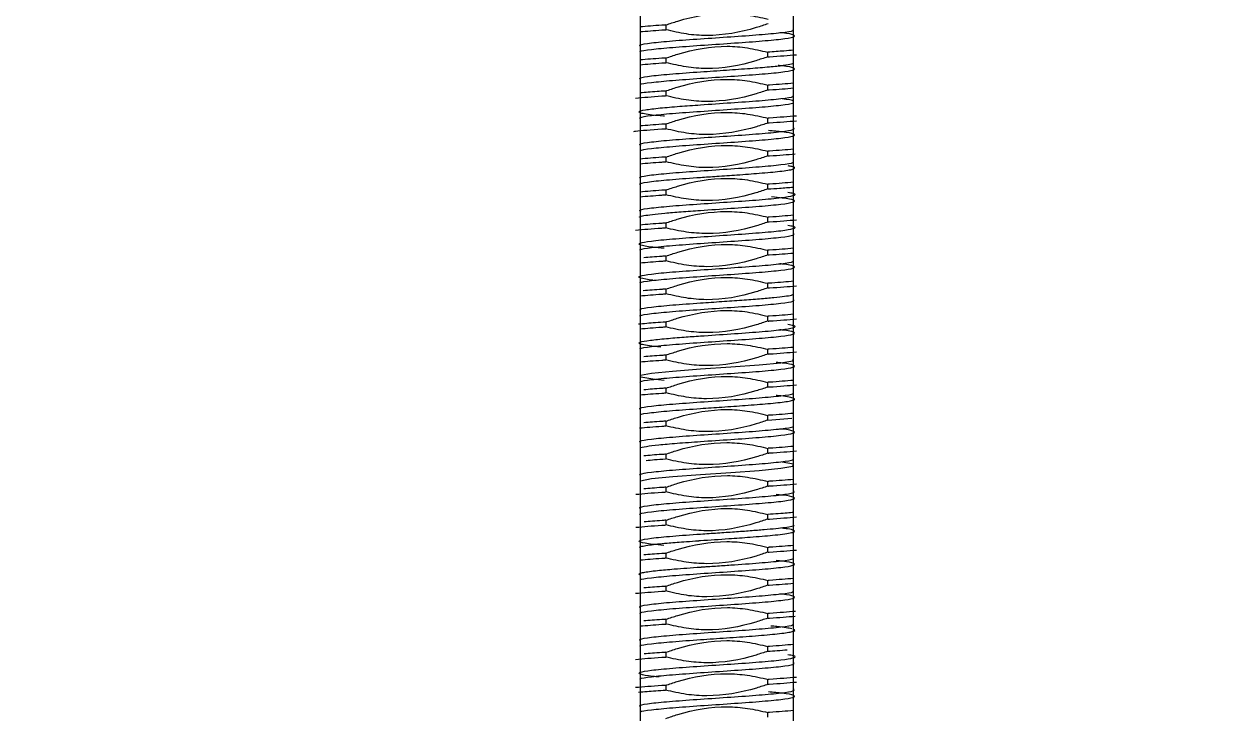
# Model space of a CAD drawing. Header units: millimetres. Extents: x 2 to 1187, y 2 to 839.
# Drawn here: x 165.975 to 170.488, y 440.783 to 443.393 of the extents above; entities that cross this region are included whole.
import ezdxf

# ---------------------------------------------------------------- set-up
doc = ezdxf.new("R2010")
doc.units = ezdxf.units.MM

msp = doc.modelspace()

# ---------------------------------------------------------------- hatches: boundary and pattern name
h = msp.add_hatch()
h.set_pattern_fill('ANSI31', color=256, scale=0.3)
h.paths.add_polyline_path([(600.3858, 723.2245), (600.3858, 724.6149), (599.1608, 724.6149, 0.414214), (598.8858, 724.3399), (598.8858, 719.8899, 0.414214), (599.1608, 719.6149), (600.3858, 719.6149), (600.3858, 721.0053, -0.444966)])
h.paths.add_polyline_path([(648.8858, 724.3399, 0.414214), (648.6108, 724.6149), (647.8858, 724.6149), (647.3858, 724.6149), (647.3858, 723.2245, -0.444966), (647.3858, 721.0053), (647.3858, 719.6149), (648.6108, 719.6149, 0.414214), (648.8858, 719.8899)])
h.paths.add_polyline_path([(648.8858, 681.5899, 0.414214), (648.6108, 681.8649), (647.3858, 681.8649), (647.3858, 680.4745, -0.444966), (647.3858, 678.2553), (647.3858, 676.8649), (648.6108, 676.8649, 0.414214), (648.8858, 677.1399)])
h.paths.add_polyline_path([(600.3858, 678.2553, -0.444966), (600.3858, 680.4745), (600.3858, 681.8649), (599.1608, 681.8649, 0.414214), (598.8858, 681.5899), (598.8858, 677.1399, 0.414214), (599.1608, 676.8649), (600.1358, 676.8649), (600.3858, 676.8649)])
h.paths.add_polyline_path([(204.0979, 197.9237, 0.414214), (203.8229, 198.1987), (203.0979, 198.1987), (202.5979, 198.1987), (202.5979, 196.8084, -0.212442), (203.0916, 195.6987, -0.212442), (202.5979, 194.5891), (202.5979, 193.1987), (203.8229, 193.1987, 0.414214), (204.0979, 193.4737)])
h.paths.add_polyline_path([(155.5979, 198.1987), (154.3729, 198.1987, 0.414214), (154.0979, 197.9237), (154.0979, 193.4737, 0.414214), (154.3729, 193.1987), (155.5979, 193.1987), (155.5979, 194.5891, -0.212442), (155.1041, 195.6987, -0.212442), (155.5979, 196.8084)])
h.paths.add_polyline_path([(155.5979, 154.0584), (155.5979, 155.4487), (154.3729, 155.4487, 0.414214), (154.0979, 155.1737), (154.0979, 150.7237, 0.414214), (154.3729, 150.4487), (155.3479, 150.4487), (155.5979, 150.4487), (155.5979, 151.8391, -0.444966)])
h.paths.add_polyline_path([(204.0979, 155.1737, 0.414214), (203.8229, 155.4487), (202.5979, 155.4487), (202.5979, 154.0584, -0.212442), (203.0916, 152.9487, -0.212442), (202.5979, 151.8391), (202.5979, 150.4487), (203.8229, 150.4487, 0.414214), (204.0979, 150.7237)])
h = msp.add_hatch()
h.set_pattern_fill('ANSI31', color=256, scale=0.3, angle=90)
h.paths.add_polyline_path([(159.0979, 197.9237, 0.414214), (158.8229, 198.1987), (157.5979, 198.1987), (157.5979, 196.8084, -0.212442), (158.0916, 195.6987, -0.212442), (157.5979, 194.5891), (157.5979, 193.1987), (158.8229, 193.1987, 0.414214), (159.0979, 193.4737)])
h.paths.add_polyline_path([(200.5979, 196.8084), (200.5979, 198.1987), (199.3729, 198.1987, 0.414214), (199.0979, 197.9237), (199.0979, 193.4737, 0.414214), (199.3729, 193.1987), (200.3479, 193.1987), (200.5979, 193.1987), (200.5979, 194.5891, -0.444966)])
h.paths.add_polyline_path([(157.5979, 154.0584), (157.5979, 155.4487), (158.8229, 155.4487), (159.0979, 155.4487), (159.0979, 150.4487), (158.8229, 150.4487), (157.5979, 150.4487), (157.5979, 151.8391, 0.444966)])
h.paths.add_polyline_path([(200.5979, 154.0584), (200.5979, 155.4487), (199.3729, 155.4487, 0.414214), (199.0979, 155.1737), (199.0979, 150.7237, 0.414214), (199.3729, 150.4487), (200.5979, 150.4487), (200.5979, 151.8391, -0.444966)])
h.paths.add_polyline_path([(603.8858, 724.3399, 0.414214), (603.6108, 724.6149), (602.3858, 724.6149), (602.3858, 723.2245, -0.444966), (602.3858, 721.0053), (602.3858, 719.6149), (603.6108, 719.6149, 0.414214), (603.8858, 719.8899)])
h.paths.add_polyline_path([(645.3858, 724.6149), (644.1608, 724.6149, 0.414214), (643.8858, 724.3399), (643.8858, 719.8899, 0.414214), (644.1608, 719.6149), (645.1358, 719.6149), (645.3858, 719.6149), (645.3858, 721.0053, -0.444966), (645.3858, 723.2245)])
h.paths.add_polyline_path([(645.3858, 680.4745), (645.3858, 681.8649), (644.1608, 681.8649, 0.414214), (643.8858, 681.5899), (643.8858, 677.1399, 0.414214), (644.1608, 676.8649), (645.3858, 676.8649), (645.3858, 678.2553, -0.444966)])
h.paths.add_polyline_path([(603.8858, 681.5899, 0.414214), (603.6108, 681.8649), (602.6358, 681.8649), (602.3858, 681.8649), (602.3858, 680.4745, -0.444966), (602.3858, 678.2553), (602.3858, 676.8649), (603.6108, 676.8649, 0.414214), (603.8858, 677.1399)])

# ---------------------------------------------------------------- linework, layer by layer
at = {"color": 7, "linetype": 'Continuous', "lineweight": 25}
for p, q in [((168.3077, 445.1266), (168.3077, 440.6266)), ((168.8881, 440.6266), (168.8881, 445.1266)), ((168.4044, 443.3882), (168.4044, 443.3704)), ((168.7914, 443.2676), (168.7914, 443.2854)), ((168.4044, 443.2632), (168.4044, 443.2453)), ((168.7914, 443.1424), (168.7914, 443.1604)), ((168.4044, 443.1382), (168.4044, 443.1204)), ((168.4044, 443.0132), (168.4044, 442.9954)), ((168.7914, 443.0176), (168.7914, 443.0354)), ((168.4044, 442.8882), (168.4044, 442.8704)), ((168.7914, 442.8926), (168.7914, 442.9104)), ((168.7914, 442.7676), (168.7914, 442.7854)), ((168.4044, 442.7633), (168.4044, 442.7454)), ((168.7914, 442.6426), (168.7914, 442.6604)), ((168.4044, 442.6382), (168.4044, 442.6204)), ((168.4044, 442.5132), (168.4044, 442.4954)), ((168.7914, 442.5176), (168.7914, 442.5354)), ((168.4044, 442.3882), (168.4044, 442.3703)), ((168.7914, 442.3926), (168.7914, 442.4103)), ((168.7914, 442.2674), (168.7914, 442.2854)), ((168.4044, 442.2632), (168.4044, 442.2454)), ((168.7914, 442.1426), (168.7914, 442.1604)), ((168.4044, 442.1382), (168.4044, 442.1204)), ((168.4044, 442.0132), (168.4044, 441.9954)), ((168.7914, 442.0176), (168.7914, 442.0354)), ((168.4044, 441.8883), (168.4044, 441.8704)), ((168.7912, 441.8926), (168.882, 441.8992)), ((168.7914, 441.8926), (168.7914, 441.9104)), ((168.4044, 441.7632), (168.4044, 441.7454)), ((168.7914, 441.7676), (168.7914, 441.7854)), ((168.7914, 441.6426), (168.7914, 441.6604)), ((168.4044, 441.6382), (168.4044, 441.6204)), ((168.7914, 441.5176), (168.7914, 441.5353)), ((168.4044, 441.5132), (168.4044, 441.4953)), ((168.4044, 441.3882), (168.4044, 441.3704)), ((168.7914, 441.3925), (168.7914, 441.4104)), ((168.4044, 441.2632), (168.4044, 441.2454)), ((168.7914, 441.2676), (168.7914, 441.2854)), ((168.7914, 441.1426), (168.7914, 441.1604)), ((168.4044, 441.1382), (168.4044, 441.1204)), ((168.7914, 441.0176), (168.7914, 441.0354)), ((168.4044, 441.0133), (168.4044, 440.9954)), ((168.4044, 440.8882), (168.4044, 440.8704)), ((168.7914, 440.8926), (168.7914, 440.9104)), ((168.7914, 440.7676), (168.7914, 440.7854))]:
    msp.add_line(p, q, dxfattribs=at)
at = {"color": 7, "linetype": 'Continuous', "lineweight": 25, "flags": 128}
for points in [[(168.3982, 442.0429), (168.3556, 442.047), (168.31, 442.0548), (168.3083, 442.0626), (168.3506, 442.0704), (168.4305, 442.0782), (168.536, 442.086), (168.6508, 442.0938), (168.7576, 442.1016), (168.8401, 442.1095), (168.8857, 442.1173), (168.8875, 442.1251), (168.8875, 442.1251)], [(168.3086, 441.6616), (168.3083, 441.6629), (168.3507, 441.6707), (168.4307, 441.6785), (168.5361, 441.6863), (168.651, 441.6942), (168.7577, 441.702), (168.8402, 441.7098), (168.8858, 441.7176), (168.8875, 441.7254), (168.8452, 441.7332), (168.8452, 441.7332)]]:
    msp.add_lwpolyline(points, dxfattribs=at)
at = {"color": 7, "linetype": 'Continuous', "lineweight": 18}
msp.add_circle((179.0979, 455.6266), 42.7508, dxfattribs=at)
at = {"color": 7, "linetype": 'Continuous', "lineweight": 25}
for radius, start, end in [(56.25, 154.83497, 352.33774), (20.275, 209.79626, 236.2982), (23.5, 215.54111, 239.83967)]:
    msp.add_arc((179.0979, 455.6266), radius, start, end, dxfattribs=at)
for points, knots in [([(168.405, 443.3882), (168.4198, 443.3933), (168.4946, 443.419), (168.5998, 443.4372), (168.7151, 443.4276), (168.7658, 443.4162), (168.7915, 443.4104)], [0, 0, 0, 0, 0.119722, 0.603461, 0.799096, 1, 1, 1, 1]), ([(168.3095, 443.307), (168.3072, 443.3089), (168.3016, 443.3133), (168.3452, 443.3204), (168.426, 443.3282), (168.5346, 443.336), (168.6521, 443.3438), (168.7624, 443.3516), (168.8443, 443.3595), (168.8876, 443.3654), (168.8865, 443.3688), (168.8863, 443.3695)], [0, 0, 0, 0, 0.089243, 0.214222, 0.339202, 0.464181, 0.58916, 0.714139, 0.839118, 0.964097, 1, 1, 1, 1]), ([(168.4046, 443.3882), (168.3997, 443.3879), (168.3615, 443.3855), (168.3327, 443.383), (168.3077, 443.3808)], [0, 0, 0, 0, 0.128103, 1, 1, 1, 1]), ([(168.3077, 443.363), (168.3327, 443.3651), (168.3615, 443.3676), (168.3997, 443.3701), (168.4045, 443.3704)], [0, 0, 0, 0, 0.872077, 1, 1, 1, 1]), ([(168.7917, 443.3926), (168.7768, 443.3876), (168.702, 443.3627), (168.5971, 443.3435), (168.4815, 443.3522), (168.4307, 443.3643), (168.4049, 443.3704)], [0, 0, 0, 0, 0.119583, 0.601933, 0.798166, 1, 1, 1, 1]), ([(168.3086, 443.2864), (168.3083, 443.2869), (168.3064, 443.29), (168.3468, 443.2957), (168.4258, 443.3035), (168.5349, 443.3113), (168.6525, 443.3192), (168.7622, 443.327), (168.8465, 443.3348), (168.8939, 443.3426), (168.8928, 443.3504), (168.8695, 443.3559), (168.8393, 443.3588), (168.8363, 443.3591)], [0, 0, 0, 0, 0.019887, 0.127496, 0.235106, 0.342716, 0.450312, 0.557908, 0.665503, 0.773099, 0.880693, 0.988288, 1, 1, 1, 1]), ([(168.4052, 443.2633), (168.4201, 443.2682), (168.4949, 443.2933), (168.5997, 443.3129), (168.7146, 443.3029), (168.7649, 443.2912), (168.7903, 443.2853)], [0, 0, 0, 0, 0.12012, 0.604839, 0.800428, 1, 1, 1, 1]), ([(168.8881, 443.2926), (168.8766, 443.2916), (168.8496, 443.2892), (168.8124, 443.2867), (168.791, 443.2853)], [0, 0, 0, 0, 0.4236, 1, 1, 1, 1]), ([(168.791, 443.2676), (168.7929, 443.2677), (168.8352, 443.2704), (168.8679, 443.2731), (168.8991, 443.2757)], [0, 0, 0, 0, 0.045493, 1, 1, 1, 1]), ([(168.3096, 443.1813), (168.3069, 443.1834), (168.3008, 443.1881), (168.3452, 443.1954), (168.4263, 443.2032), (168.5297, 443.2107), (168.6335, 443.2176), (168.7243, 443.2239), (168.7982, 443.2298), (168.8506, 443.2354), (168.8812, 443.2401), (168.8864, 443.243), (168.8885, 443.2441)], [0, 0, 0, 0, 0.0998, 0.22398, 0.348159, 0.472326, 0.578675, 0.679186, 0.773849, 0.862658, 0.945605, 1, 1, 1, 1]), ([(168.4047, 443.2632), (168.3998, 443.2629), (168.3616, 443.2605), (168.3328, 443.258), (168.3077, 443.2558)], [0, 0, 0, 0, 0.126467, 1, 1, 1, 1]), ([(168.3077, 443.2379), (168.3328, 443.2401), (168.3616, 443.2426), (168.3998, 443.2451), (168.4047, 443.2454)], [0, 0, 0, 0, 0.872823, 1, 1, 1, 1]), ([(168.3085, 443.1618), (168.3083, 443.1621), (168.3066, 443.1651), (168.3468, 443.1707), (168.4254, 443.1785), (168.5346, 443.1864), (168.6522, 443.1941), (168.7619, 443.2018), (168.8464, 443.2096), (168.8938, 443.2174), (168.8932, 443.2252), (168.868, 443.231), (168.8353, 443.2341), (168.8301, 443.2346)], [0, 0, 0, 0, 0.01538, 0.122542, 0.229704, 0.336866, 0.444028, 0.551196, 0.658365, 0.765535, 0.872706, 0.979879, 1, 1, 1, 1]), ([(168.7903, 443.2675), (168.7754, 443.2625), (168.7007, 443.2372), (168.5957, 443.218), (168.4809, 443.2281), (168.4307, 443.2396), (168.4053, 443.2454)], [0, 0, 0, 0, 0.120165, 0.605327, 0.800881, 1, 1, 1, 1]), ([(168.4034, 443.1382), (168.4183, 443.1432), (168.4931, 443.1682), (168.5981, 443.1868), (168.7142, 443.1787), (168.7655, 443.1666), (168.7916, 443.1604)], [0, 0, 0, 0, 0.119182, 0.599986, 0.796312, 1, 1, 1, 1]), ([(168.7914, 443.1426), (168.7766, 443.1375), (168.7019, 443.1117), (168.5966, 443.094), (168.4808, 443.1029), (168.4296, 443.1145), (168.4036, 443.1204)], [0, 0, 0, 0, 0.119305, 0.601376, 0.796933, 1, 1, 1, 1]), ([(168.7914, 443.1424), (168.7931, 443.1425), (168.8309, 443.1449), (168.8601, 443.1474), (168.8881, 443.1497)], [0, 0, 0, 0, 0.044795, 1, 1, 1, 1]), ([(168.8881, 443.1677), (168.8601, 443.1654), (168.8309, 443.163), (168.7932, 443.1605), (168.7915, 443.1604)], [0, 0, 0, 0, 0.955458, 1, 1, 1, 1]), ([(168.2906, 443.1116), (168.3207, 443.1142), (168.3545, 443.1172), (168.3993, 443.1201), (168.4041, 443.1204)], [0, 0, 0, 0, 0.894212, 1, 1, 1, 1]), ([(168.4003, 443.0424), (168.3988, 443.0425), (168.3797, 443.0441), (168.3525, 443.0471), (168.3221, 443.0514), (168.3058, 443.0556), (168.3004, 443.0608), (168.3207, 443.0669), (168.3778, 443.0738), (168.4526, 443.0801), (168.545, 443.0867), (168.6522, 443.0939), (168.7625, 443.1017), (168.8444, 443.1095), (168.8877, 443.1155), (168.8866, 443.1188), (168.8863, 443.1196)], [0, 0, 0, 0, 0.004841, 0.062519, 0.118233, 0.171983, 0.223767, 0.321004, 0.410468, 0.492138, 0.565995, 0.667097, 0.768215, 0.869332, 0.970448, 1, 1, 1, 1]), ([(168.3094, 443.0328), (168.3074, 443.0345), (168.3021, 443.0388), (168.3453, 443.0457), (168.4259, 443.0535), (168.5345, 443.0613), (168.6521, 443.0692), (168.7621, 443.077), (168.845, 443.0848), (168.8902, 443.0914), (168.8876, 443.0954), (168.8867, 443.0968)], [0, 0, 0, 0, 0.080016, 0.202021, 0.324026, 0.446031, 0.568036, 0.690041, 0.812046, 0.934052, 1, 1, 1, 1]), ([(168.404, 443.1382), (168.3929, 443.1375), (168.3556, 443.135), (168.3275, 443.1326), (168.3077, 443.1309)], [0, 0, 0, 0, 0.29692, 1, 1, 1, 1]), ([(168.8874, 443.0998), (168.8875, 443.1), (168.8887, 443.1028), (168.8662, 443.1056), (168.8453, 443.1082)], [0, 0, 0, 0, 0.069803, 1, 1, 1, 1]), ([(168.4042, 443.0132), (168.419, 443.0183), (168.4937, 443.044), (168.599, 443.0617), (168.715, 443.053), (168.7662, 443.0413), (168.7924, 443.0354)], [0, 0, 0, 0, 0.119211, 0.600871, 0.79644, 1, 1, 1, 1]), ([(168.4043, 443.0132), (168.3995, 443.0129), (168.3613, 443.0105), (168.3327, 443.008), (168.3077, 443.0058)], [0, 0, 0, 0, 0.126919, 1, 1, 1, 1]), ([(168.7925, 443.0176), (168.7776, 443.0126), (168.7028, 442.9875), (168.5977, 442.9691), (168.4815, 442.9771), (168.4302, 442.9892), (168.404, 442.9954)], [0, 0, 0, 0, 0.119102, 0.59962, 0.795931, 1, 1, 1, 1]), ([(168.8989, 443.0435), (168.8676, 443.0409), (168.8351, 443.0382), (168.7933, 443.0355), (168.7918, 443.0354)], [0, 0, 0, 0, 0.963163, 1, 1, 1, 1]), ([(168.7918, 443.0176), (168.7933, 443.0177), (168.8351, 443.0204), (168.8676, 443.0231), (168.8989, 443.0257)], [0, 0, 0, 0, 0.036455, 1, 1, 1, 1]), ([(168.2838, 442.9856), (168.2859, 442.986), (168.3047, 442.9889), (168.3549, 442.9922), (168.3995, 442.9951), (168.4042, 442.9954)], [0, 0, 0, 0, 0.103123, 0.903951, 1, 1, 1, 1]), ([(168.3097, 442.9313), (168.3069, 442.9334), (168.3007, 442.9381), (168.345, 442.9454), (168.4259, 442.9532), (168.5344, 442.961), (168.6521, 442.9688), (168.7619, 442.9766), (168.8459, 442.9845), (168.8952, 442.9923), (168.8901, 442.9975), (168.8875, 443.0001)], [0, 0, 0, 0, 0.091606, 0.205155, 0.318705, 0.432254, 0.545803, 0.659352, 0.772902, 0.886451, 1, 1, 1, 1]), ([(168.3086, 442.9113), (168.3083, 442.9119), (168.3063, 442.915), (168.3467, 442.9207), (168.4257, 442.9285), (168.5348, 442.9363), (168.6524, 442.9442), (168.762, 442.952), (168.8465, 442.9598), (168.8935, 442.9676), (168.8943, 442.9754), (168.8592, 442.9823), (168.8119, 442.9866), (168.7933, 442.9883)], [0, 0, 0, 0, 0.020377, 0.121911, 0.223445, 0.324979, 0.426514, 0.528048, 0.629582, 0.731116, 0.832651, 0.934185, 1, 1, 1, 1]), ([(168.4055, 442.8883), (168.4203, 442.8933), (168.4951, 442.9186), (168.6001, 442.9377), (168.7149, 442.9276), (168.7652, 442.9161), (168.7906, 442.9103)], [0, 0, 0, 0, 0.120139, 0.605258, 0.800846, 1, 1, 1, 1]), ([(168.8881, 442.9177), (168.8602, 442.9154), (168.8308, 442.9129), (168.793, 442.9105), (168.7911, 442.9104)], [0, 0, 0, 0, 0.951137, 1, 1, 1, 1]), ([(168.3095, 442.807), (168.3072, 442.8089), (168.3016, 442.8133), (168.3453, 442.8204), (168.4261, 442.8282), (168.5347, 442.836), (168.6523, 442.8438), (168.7626, 442.8516), (168.8442, 442.8595), (168.8872, 442.8653), (168.8863, 442.8685), (168.8862, 442.8691)], [0, 0, 0, 0, 0.0897812, 0.215588, 0.3413947, 0.4672015, 0.5930082, 0.718815, 0.8446217, 0.9704285, 1, 1, 1, 1]), ([(168.4048, 442.8882), (168.3999, 442.8879), (168.3616, 442.8855), (168.3328, 442.883), (168.3077, 442.8808)], [0, 0, 0, 0, 0.128258, 1, 1, 1, 1]), ([(168.3077, 442.863), (168.3328, 442.8651), (168.3616, 442.8676), (168.3999, 442.8701), (168.4048, 442.8704)], [0, 0, 0, 0, 0.8716633, 1, 1, 1, 1]), ([(168.7907, 442.8925), (168.7758, 442.8875), (168.701, 442.8625), (168.5962, 442.8429), (168.4812, 442.8528), (168.4309, 442.8645), (168.4055, 442.8704)], [0, 0, 0, 0, 0.120073, 0.60455, 0.800217, 1, 1, 1, 1]), ([(168.7912, 442.8925), (168.793, 442.8927), (168.8332, 442.8952), (168.8645, 442.8978), (168.8943, 442.9003)], [0, 0, 0, 0, 0.0453, 1, 1, 1, 1]), ([(168.3094, 442.7827), (168.3073, 442.7844), (168.3021, 442.7887), (168.3453, 442.7957), (168.4259, 442.8035), (168.518, 442.8101), (168.6025, 442.8159), (168.6797, 442.8211), (168.7654, 442.8273), (168.8296, 442.8332), (168.8685, 442.8384), (168.8886, 442.8427), (168.8945, 442.8473), (168.8883, 442.8512), (168.8733, 442.8537), (168.8682, 442.8545)], [0, 0, 0, 0, 0.071869, 0.180484, 0.2891, 0.397688, 0.455998, 0.528751, 0.615896, 0.717376, 0.773757, 0.833754, 0.897364, 0.964585, 1, 1, 1, 1]), ([(168.4043, 442.7632), (168.4191, 442.7682), (168.494, 442.7931), (168.5988, 442.8124), (168.7143, 442.8034), (168.7651, 442.7915), (168.7908, 442.7854)], [0, 0, 0, 0, 0.119682, 0.602436, 0.79861, 1, 1, 1, 1]), ([(168.8881, 442.7927), (168.8602, 442.7904), (168.8309, 442.7879), (168.793, 442.7855), (168.7912, 442.7854)], [0, 0, 0, 0, 0.951415, 1, 1, 1, 1]), ([(168.3097, 442.6812), (168.3068, 442.6834), (168.3004, 442.6882), (168.345, 442.6955), (168.4262, 442.7033), (168.5347, 442.711), (168.6525, 442.7188), (168.762, 442.7266), (168.847, 442.7345), (168.8919, 442.7423), (168.8988, 442.7488), (168.8744, 442.7527), (168.8662, 442.754)], [0, 0, 0, 0, 0.089431, 0.196568, 0.303704, 0.410816, 0.51794, 0.625065, 0.732189, 0.839314, 0.946438, 1, 1, 1, 1]), ([(168.3057, 442.6611), (168.3057, 442.6614), (168.3058, 442.6631), (168.3206, 442.6665), (168.3516, 442.6712), (168.3998, 442.6761), (168.4621, 442.6812), (168.5469, 442.6872), (168.6521, 442.6941), (168.7617, 442.7019), (168.8463, 442.7098), (168.8935, 442.7176), (168.894, 442.7254), (168.862, 442.7319), (168.8195, 442.7358), (168.8053, 442.7371)], [0, 0, 0, 0, 0.010237, 0.07006, 0.132245, 0.196791, 0.263696, 0.332959, 0.435567, 0.538191, 0.640815, 0.743439, 0.846063, 0.948688, 1, 1, 1, 1]), ([(168.4043, 442.7633), (168.3995, 442.763), (168.3614, 442.7605), (168.3328, 442.7581), (168.3077, 442.7559)], [0, 0, 0, 0, 0.125435, 1, 1, 1, 1]), ([(168.3077, 442.7379), (168.3328, 442.7401), (168.3615, 442.7426), (168.3996, 442.745), (168.4044, 442.7454)], [0, 0, 0, 0, 0.874047, 1, 1, 1, 1]), ([(168.7906, 442.7675), (168.7758, 442.7625), (168.7011, 442.7368), (168.5959, 442.7185), (168.4807, 442.7282), (168.4301, 442.7396), (168.4045, 442.7454)], [0, 0, 0, 0, 0.119816, 0.6039, 0.79956, 1, 1, 1, 1]), ([(168.7911, 442.7675), (168.8061, 442.7685), (168.8421, 442.7709), (168.8704, 442.7732), (168.887, 442.7746)], [0, 0, 0, 0, 0.4173, 1, 1, 1, 1]), ([(168.4034, 442.6382), (168.4182, 442.6432), (168.4929, 442.6687), (168.5982, 442.6865), (168.7145, 442.6784), (168.7661, 442.6665), (168.7925, 442.6604)], [0, 0, 0, 0, 0.118931, 0.59908, 0.79503, 1, 1, 1, 1]), ([(168.8881, 442.6678), (168.8601, 442.6654), (168.8309, 442.663), (168.7933, 442.6606), (168.7918, 442.6605)], [0, 0, 0, 0, 0.959784, 1, 1, 1, 1]), ([(168.7918, 442.6426), (168.7933, 442.6427), (168.8351, 442.6454), (168.8676, 442.6481), (168.8989, 442.6507)], [0, 0, 0, 0, 0.036148, 1, 1, 1, 1]), ([(168.2904, 442.6117), (168.3205, 442.6143), (168.3543, 442.6172), (168.3992, 442.6201), (168.404, 442.6204)], [0, 0, 0, 0, 0.893294, 1, 1, 1, 1]), ([(168.398, 442.5429), (168.383, 442.5442), (168.3388, 442.5482), (168.3036, 442.5547), (168.3004, 442.5625), (168.3441, 442.5704), (168.4261, 442.5782), (168.5343, 442.586), (168.6522, 442.5939), (168.7617, 442.6017), (168.8468, 442.6095), (168.8919, 442.6173), (168.8988, 442.6238), (168.8745, 442.6277), (168.8664, 442.629)], [0, 0, 0, 0, 0.046557, 0.137354, 0.228151, 0.318948, 0.409746, 0.500544, 0.591355, 0.682166, 0.772976, 0.863786, 0.954595, 1, 1, 1, 1]), ([(168.3093, 442.5331), (168.3075, 442.5347), (168.3025, 442.5389), (168.3454, 442.5457), (168.426, 442.5535), (168.5346, 442.5613), (168.6523, 442.5692), (168.7621, 442.577), (168.8458, 442.5848), (168.8939, 442.5923), (168.8894, 442.5972), (168.8873, 442.5995)], [0, 0, 0, 0, 0.072806, 0.190462, 0.308118, 0.425774, 0.54343, 0.661086, 0.778742, 0.896398, 1, 1, 1, 1]), ([(168.404, 442.6382), (168.3992, 442.6379), (168.3612, 442.6354), (168.3327, 442.633), (168.3077, 442.6308)], [0, 0, 0, 0, 0.125772, 1, 1, 1, 1]), ([(168.7924, 442.6426), (168.7776, 442.6376), (168.7028, 442.612), (168.5975, 442.5943), (168.4812, 442.6024), (168.4297, 442.6143), (168.4033, 442.6203)], [0, 0, 0, 0, 0.118933, 0.599105, 0.795037, 1, 1, 1, 1]), ([(168.4051, 442.5132), (168.42, 442.5183), (168.4947, 442.5439), (168.5999, 442.5623), (168.7151, 442.5526), (168.7657, 442.5412), (168.7914, 442.5354)], [0, 0, 0, 0, 0.119799, 0.603824, 0.79948, 1, 1, 1, 1]), ([(168.4046, 442.5132), (168.3997, 442.5129), (168.3668, 442.5108), (168.3421, 442.5087), (168.321, 442.5069)], [0, 0, 0, 0, 0.149255, 1, 1, 1, 1]), ([(168.7916, 442.5176), (168.7767, 442.5126), (168.7019, 442.4877), (168.597, 442.4683), (168.4815, 442.4773), (168.4307, 442.4893), (168.405, 442.4954)], [0, 0, 0, 0, 0.119664, 0.602345, 0.798532, 1, 1, 1, 1]), ([(168.8881, 442.5427), (168.8601, 442.5404), (168.8308, 442.5379), (168.7931, 442.5355), (168.7914, 442.5354)], [0, 0, 0, 0, 0.954863, 1, 1, 1, 1]), ([(168.7915, 442.5176), (168.7931, 442.5177), (168.8309, 442.5201), (168.8601, 442.5225), (168.8881, 442.5249)], [0, 0, 0, 0, 0.044268, 1, 1, 1, 1]), ([(168.3555, 442.422), (168.3373, 442.4246), (168.3008, 442.4298), (168.3012, 442.4376), (168.3441, 442.4454), (168.4263, 442.4532), (168.5345, 442.461), (168.6522, 442.4688), (168.7624, 442.4766), (168.8444, 442.4845), (168.8878, 442.4905), (168.8866, 442.4938), (168.8863, 442.4946)], [0, 0, 0, 0, 0.1075, 0.215, 0.322501, 0.430001, 0.537501, 0.645001, 0.752502, 0.860002, 0.967502, 1, 1, 1, 1]), ([(168.3077, 442.488), (168.3327, 442.4901), (168.3615, 442.4926), (168.3997, 442.4951), (168.4046, 442.4954)], [0, 0, 0, 0, 0.871937, 1, 1, 1, 1]), ([(168.3087, 442.4112), (168.3083, 442.4118), (168.3062, 442.4149), (168.3467, 442.4207), (168.4258, 442.4285), (168.5349, 442.4363), (168.6525, 442.4442), (168.7622, 442.452), (168.8465, 442.4598), (168.8939, 442.4676), (168.8928, 442.4754), (168.8695, 442.4809), (168.8393, 442.4838), (168.8363, 442.4841)], [0, 0, 0, 0, 0.02231, 0.129657, 0.237004, 0.344353, 0.451686, 0.559018, 0.666351, 0.773682, 0.881014, 0.988345, 1, 1, 1, 1]), ([(168.4051, 442.3883), (168.42, 442.3932), (168.4948, 442.4183), (168.5996, 442.4379), (168.7146, 442.428), (168.7649, 442.4163), (168.7903, 442.4103)], [0, 0, 0, 0, 0.120082, 0.604604, 0.800254, 1, 1, 1, 1]), ([(168.8881, 442.4178), (168.863, 442.4156), (168.8343, 442.4131), (168.7959, 442.4106), (168.791, 442.4103)], [0, 0, 0, 0, 0.873667, 1, 1, 1, 1]), ([(168.4046, 442.3882), (168.3998, 442.3879), (168.3663, 442.3858), (168.3411, 442.3836), (168.3195, 442.3817)], [0, 0, 0, 0, 0.144266, 1, 1, 1, 1]), ([(168.7903, 442.3925), (168.7754, 442.3875), (168.7007, 442.3621), (168.5957, 442.343), (168.4809, 442.3531), (168.4306, 442.3646), (168.4053, 442.3704)], [0, 0, 0, 0, 0.120144, 0.605274, 0.800855, 1, 1, 1, 1]), ([(168.791, 442.3926), (168.7929, 442.3927), (168.8352, 442.3954), (168.8679, 442.3981), (168.8992, 442.4007)], [0, 0, 0, 0, 0.045554, 1, 1, 1, 1]), ([(168.3095, 442.3071), (168.3072, 442.309), (168.3018, 442.3134), (168.3454, 442.3204), (168.4262, 442.3282), (168.5241, 442.3353), (168.6158, 442.3414), (168.6928, 442.3466), (168.7603, 442.3517), (168.8154, 442.3565), (168.8558, 442.3611), (168.8812, 442.3653), (168.8869, 442.368), (168.8894, 442.3691)], [0, 0, 0, 0, 0.087867, 0.213616, 0.339366, 0.465098, 0.553202, 0.637986, 0.71945, 0.797592, 0.872408, 0.943897, 1, 1, 1, 1]), ([(168.3093, 442.2832), (168.3075, 442.2847), (168.3026, 442.2889), (168.3453, 442.2957), (168.4258, 442.3035), (168.5344, 442.3114), (168.6521, 442.3191), (168.762, 442.3268), (168.8457, 442.3346), (168.8938, 442.3421), (168.8894, 442.347), (168.8873, 442.3492)], [0, 0, 0, 0, 0.0714262, 0.1894005, 0.3073748, 0.4253492, 0.5433046, 0.6612916, 0.7792799, 0.8972695, 1, 1, 1, 1]), ([(168.3077, 442.3629), (168.3328, 442.3651), (168.3616, 442.3676), (168.3998, 442.3701), (168.4047, 442.3704)], [0, 0, 0, 0, 0.873014, 1, 1, 1, 1]), ([(168.4033, 442.2632), (168.4182, 442.2682), (168.493, 442.2933), (168.5981, 442.3117), (168.7142, 442.3037), (168.7656, 442.2916), (168.7918, 442.2854)], [0, 0, 0, 0, 0.119115, 0.599681, 0.795997, 1, 1, 1, 1]), ([(168.8881, 442.2928), (168.8601, 442.2904), (168.8309, 442.288), (168.7932, 442.2855), (168.7916, 442.2854)], [0, 0, 0, 0, 0.956364, 1, 1, 1, 1]), ([(168.404, 442.2632), (168.3782, 442.2615), (168.3362, 442.2588), (168.3108, 442.2561), (168.3009, 442.255)], [0, 0, 0, 0, 0.611611, 1, 1, 1, 1]), ([(168.3858, 442.1688), (168.3817, 442.1692), (168.36, 442.1712), (168.3336, 442.1746), (168.3097, 442.1791), (168.3015, 442.1834), (168.3073, 442.1886), (168.3389, 442.1945), (168.4007, 442.2009), (168.4686, 442.2063), (168.5513, 442.2121), (168.6524, 442.2189), (168.7618, 442.2267), (168.8469, 442.2345), (168.8919, 442.2423), (168.8988, 442.2488), (168.8744, 442.2527), (168.8663, 442.254)], [0, 0, 0, 0, 0.013099, 0.06907, 0.122202, 0.172493, 0.219941, 0.305939, 0.380673, 0.444099, 0.496179, 0.587766, 0.679374, 0.770982, 0.862589, 0.954197, 1, 1, 1, 1]), ([(168.3077, 442.238), (168.3327, 442.2401), (168.3613, 442.2426), (168.3993, 442.2451), (168.404, 442.2454)], [0, 0, 0, 0, 0.87497, 1, 1, 1, 1]), ([(168.7916, 442.2676), (168.7768, 442.2625), (168.7021, 442.2367), (168.5967, 442.219), (168.4808, 442.2278), (168.4296, 442.2394), (168.4035, 442.2454)], [0, 0, 0, 0, 0.119228, 0.600961, 0.796527, 1, 1, 1, 1]), ([(168.7915, 442.2674), (168.7932, 442.2675), (168.8351, 442.2702), (168.8677, 442.2729), (168.899, 442.2755)], [0, 0, 0, 0, 0.039765, 1, 1, 1, 1]), ([(168.3087, 442.161), (168.3082, 442.1616), (168.3059, 442.1649), (168.3464, 442.1707), (168.4256, 442.1785), (168.5345, 442.1863), (168.6522, 442.1942), (168.7618, 442.202), (168.8463, 442.2098), (168.8938, 442.2176), (168.8929, 442.2254), (168.8695, 442.2309), (168.8392, 442.2338), (168.8361, 442.2341)], [0, 0, 0, 0, 0.026065, 0.132911, 0.239758, 0.346604, 0.45345, 0.560297, 0.667143, 0.77399, 0.880836, 0.987683, 1, 1, 1, 1]), ([(168.4043, 442.1382), (168.4191, 442.1433), (168.4938, 442.169), (168.5992, 442.1868), (168.715, 442.1779), (168.7662, 442.1663), (168.7922, 442.1604)], [0, 0, 0, 0, 0.119288, 0.601283, 0.796841, 1, 1, 1, 1]), ([(168.8881, 442.1677), (168.8601, 442.1654), (168.8309, 442.1629), (168.7933, 442.1605), (168.7917, 442.1604)], [0, 0, 0, 0, 0.958595, 1, 1, 1, 1]), ([(168.7918, 442.1426), (168.7933, 442.1427), (168.8351, 442.1454), (168.8676, 442.1481), (168.8989, 442.1507)], [0, 0, 0, 0, 0.036732, 1, 1, 1, 1]), ([(168.3094, 442.033), (168.3074, 442.0346), (168.3025, 442.0389), (168.3455, 442.0457), (168.4261, 442.0535), (168.5347, 442.0613), (168.6524, 442.0692), (168.7621, 442.077), (168.8465, 442.0848), (168.8937, 442.0926), (168.8934, 442.1004), (168.8662, 442.1063), (168.8306, 442.1097), (168.8229, 442.1104)], [0, 0, 0, 0, 0.063483, 0.164419, 0.265355, 0.366291, 0.467228, 0.568164, 0.6691, 0.770037, 0.870973, 0.971909, 1, 1, 1, 1]), ([(168.3077, 442.113), (168.3327, 442.1151), (168.3613, 442.1176), (168.3994, 442.1201), (168.4043, 442.1204)], [0, 0, 0, 0, 0.873159, 1, 1, 1, 1]), ([(168.4043, 442.1382), (168.3995, 442.1379), (168.3669, 442.1358), (168.3423, 442.1337), (168.3214, 442.1319)], [0, 0, 0, 0, 0.148813, 1, 1, 1, 1]), ([(168.7924, 442.1426), (168.7775, 442.1376), (168.7027, 442.1125), (168.5977, 442.094), (168.4816, 442.1021), (168.4302, 442.1142), (168.4041, 442.1204)], [0, 0, 0, 0, 0.119167, 0.599916, 0.79624, 1, 1, 1, 1]), ([(168.4055, 442.0133), (168.4203, 442.0183), (168.4951, 442.0436), (168.6001, 442.0628), (168.7149, 442.0527), (168.7651, 442.0411), (168.7905, 442.0353)], [0, 0, 0, 0, 0.120161, 0.60532, 0.80088, 1, 1, 1, 1]), ([(168.4048, 442.0132), (168.3999, 442.0129), (168.3673, 442.0108), (168.3427, 442.0087), (168.3219, 442.0069)], [0, 0, 0, 0, 0.150789, 1, 1, 1, 1]), ([(168.7906, 442.0175), (168.7757, 442.0125), (168.7009, 441.9875), (168.5961, 441.9679), (168.4812, 441.9778), (168.4309, 441.9895), (168.4055, 441.9954)], [0, 0, 0, 0, 0.120112, 0.604791, 0.800392, 1, 1, 1, 1]), ([(168.8881, 442.0427), (168.8602, 442.0404), (168.8308, 442.0379), (168.793, 442.0355), (168.7911, 442.0354)], [0, 0, 0, 0, 0.950702, 1, 1, 1, 1]), ([(168.7911, 442.0175), (168.793, 442.0177), (168.8351, 442.0204), (168.8678, 442.0231), (168.8991, 442.0257)], [0, 0, 0, 0, 0.043728, 1, 1, 1, 1]), ([(168.3096, 441.9316), (168.307, 441.9336), (168.3011, 441.9382), (168.3452, 441.9454), (168.4261, 441.9532), (168.5347, 441.961), (168.6523, 441.9688), (168.7626, 441.9766), (168.8444, 441.9845), (168.8877, 441.9904), (168.8865, 441.9938), (168.8863, 441.9945)], [0, 0, 0, 0, 0.095124, 0.219261, 0.343399, 0.467536, 0.591674, 0.715811, 0.839949, 0.964086, 1, 1, 1, 1]), ([(168.3077, 441.988), (168.3328, 441.9901), (168.3616, 441.9926), (168.3999, 441.9951), (168.4048, 441.9954)], [0, 0, 0, 0, 0.871719, 1, 1, 1, 1]), ([(168.3087, 441.9111), (168.3083, 441.9117), (168.306, 441.9149), (168.3466, 441.9207), (168.4256, 441.9285), (168.524, 441.9356), (168.6201, 441.942), (168.71, 441.9482), (168.7975, 441.955), (168.8545, 441.9611), (168.8831, 441.9663), (168.8939, 441.9705), (168.8916, 441.9748), (168.8737, 441.9793), (168.8501, 441.9829), (168.8282, 441.9851), (168.8222, 441.9857)], [0, 0, 0, 0, 0.023892, 0.12851, 0.233128, 0.33773, 0.411234, 0.493659, 0.58498, 0.685172, 0.738854, 0.794778, 0.852944, 0.913349, 0.975994, 1, 1, 1, 1]), ([(168.4041, 441.8882), (168.419, 441.8932), (168.4938, 441.9181), (168.5987, 441.9373), (168.7143, 441.9285), (168.7651, 441.9165), (168.7909, 441.9104)], [0, 0, 0, 0, 0.1196008, 0.6020236, 0.7982472, 1, 1, 1, 1]), ([(168.4043, 441.8883), (168.3995, 441.888), (168.3671, 441.8859), (168.3427, 441.8838), (168.3219, 441.882)], [0, 0, 0, 0, 0.147315, 1, 1, 1, 1]), ([(168.7907, 441.8925), (168.7759, 441.8875), (168.7012, 441.8618), (168.596, 441.8436), (168.4807, 441.8531), (168.43, 441.8646), (168.4043, 441.8704)], [0, 0, 0, 0, 0.119739, 0.603543, 0.799183, 1, 1, 1, 1]), ([(168.8881, 441.9177), (168.8602, 441.9154), (168.8309, 441.9129), (168.7931, 441.9105), (168.7912, 441.9104)], [0, 0, 0, 0, 0.952036, 1, 1, 1, 1]), ([(168.3096, 441.8069), (168.307, 441.8089), (168.301, 441.8135), (168.3451, 441.8206), (168.4261, 441.8284), (168.5347, 441.836), (168.6523, 441.8439), (168.7627, 441.8517), (168.8441, 441.8595), (168.8867, 441.8651), (168.8862, 441.8682), (168.8861, 441.8687)], [0, 0, 0, 0, 0.097189, 0.222975, 0.348758, 0.474539, 0.600319, 0.726099, 0.851879, 0.977659, 1, 1, 1, 1]), ([(168.3052, 441.8627), (168.331, 441.865), (168.3604, 441.8675), (168.3996, 441.87), (168.4043, 441.8704)], [0, 0, 0, 0, 0.877713, 1, 1, 1, 1]), ([(168.3072, 441.7871), (168.3072, 441.7873), (168.308, 441.7892), (168.3298, 441.7931), (168.3754, 441.7989), (168.4465, 441.805), (168.5409, 441.8118), (168.6521, 441.8191), (168.7617, 441.827), (168.8462, 441.8348), (168.8938, 441.8426), (168.8929, 441.8504), (168.8696, 441.8559), (168.8393, 441.8588), (168.8363, 441.8591)], [0, 0, 0, 0, 0.007212, 0.082766, 0.162997, 0.247899, 0.337467, 0.445847, 0.554238, 0.66263, 0.771021, 0.879412, 0.987804, 1, 1, 1, 1]), ([(168.4035, 441.7632), (168.4183, 441.7682), (168.493, 441.7938), (168.5983, 441.8115), (168.7146, 441.8033), (168.7662, 441.7915), (168.7925, 441.7854)], [0, 0, 0, 0, 0.118945, 0.599224, 0.795087, 1, 1, 1, 1]), ([(168.8881, 441.7928), (168.8601, 441.7904), (168.8309, 441.788), (168.7933, 441.7856), (168.7918, 441.7855)], [0, 0, 0, 0, 0.960005, 1, 1, 1, 1]), ([(168.3095, 441.6821), (168.3073, 441.6839), (168.3018, 441.6883), (168.3451, 441.6954), (168.4258, 441.7032), (168.5344, 441.711), (168.652, 441.7189), (168.7623, 441.7267), (168.8444, 441.7345), (168.888, 441.7406), (168.8867, 441.744), (168.8863, 441.7449)], [0, 0, 0, 0, 0.086278, 0.210975, 0.335672, 0.46037, 0.585084, 0.709798, 0.834511, 0.959223, 1, 1, 1, 1]), ([(168.404, 441.7632), (168.3992, 441.7629), (168.3667, 441.7608), (168.3423, 441.7587), (168.3214, 441.7569)], [0, 0, 0, 0, 0.147506, 1, 1, 1, 1]), ([(168.3301, 441.74), (168.3404, 441.7409), (168.3619, 441.7427), (168.3896, 441.7445), (168.404, 441.7454)], [0, 0, 0, 0, 0.478109, 1, 1, 1, 1]), ([(168.7925, 441.7676), (168.7776, 441.7626), (168.7029, 441.7371), (168.5976, 441.7193), (168.4813, 441.7273), (168.4297, 441.7392), (168.4034, 441.7453)], [0, 0, 0, 0, 0.118928, 0.599012, 0.795029, 1, 1, 1, 1]), ([(168.7918, 441.7676), (168.7933, 441.7677), (168.8351, 441.7704), (168.8675, 441.7731), (168.8988, 441.7757)], [0, 0, 0, 0, 0.035867, 1, 1, 1, 1]), ([(168.4052, 441.6382), (168.4201, 441.6433), (168.4948, 441.6689), (168.6, 441.6873), (168.7151, 441.6776), (168.7656, 441.6662), (168.7912, 441.6604)], [0, 0, 0, 0, 0.119872, 0.604157, 0.799828, 1, 1, 1, 1]), ([(168.8881, 441.6677), (168.8601, 441.6654), (168.8308, 441.6629), (168.7931, 441.6605), (168.7913, 441.6604)], [0, 0, 0, 0, 0.954205, 1, 1, 1, 1]), ([(168.7914, 441.6426), (168.7931, 441.6427), (168.8351, 441.6454), (168.8677, 441.6481), (168.8989, 441.6507)], [0, 0, 0, 0, 0.0403605, 1, 1, 1, 1]), ([(168.2907, 441.6116), (168.3209, 441.6143), (168.3547, 441.6172), (168.3997, 441.6201), (168.4046, 441.6204)], [0, 0, 0, 0, 0.891376, 1, 1, 1, 1]), ([(168.3096, 441.5564), (168.307, 441.5585), (168.3009, 441.5631), (168.3451, 441.5704), (168.4261, 441.5782), (168.5346, 441.586), (168.6523, 441.5938), (168.762, 441.6016), (168.8459, 441.6095), (168.8953, 441.6173), (168.8901, 441.6225), (168.8875, 441.6251)], [0, 0, 0, 0, 0.089629, 0.203426, 0.317222, 0.431018, 0.544815, 0.658611, 0.772407, 0.886204, 1, 1, 1, 1]), ([(168.3094, 441.5329), (168.3074, 441.5345), (168.3024, 441.5388), (168.3455, 441.5457), (168.4261, 441.5535), (168.5348, 441.5613), (168.6525, 441.5692), (168.7622, 441.577), (168.8465, 441.5848), (168.8937, 441.5926), (168.8934, 441.6005), (168.8661, 441.6064), (168.8305, 441.6097), (168.8228, 441.6104)], [0, 0, 0, 0, 0.063923, 0.164832, 0.265742, 0.366652, 0.467546, 0.56844, 0.669333, 0.770226, 0.871119, 0.972011, 1, 1, 1, 1]), ([(168.4047, 441.6382), (168.3998, 441.6379), (168.3669, 441.6358), (168.3421, 441.6337), (168.3211, 441.6319)], [0, 0, 0, 0, 0.14945, 1, 1, 1, 1]), ([(168.7914, 441.6425), (168.7765, 441.6376), (168.7017, 441.6127), (168.5969, 441.5932), (168.4814, 441.6024), (168.4308, 441.6143), (168.4051, 441.6204)], [0, 0, 0, 0, 0.119743, 0.602751, 0.798882, 1, 1, 1, 1]), ([(168.405, 441.5133), (168.4199, 441.5182), (168.4947, 441.5432), (168.5995, 441.5629), (168.7145, 441.5531), (168.7649, 441.5413), (168.7903, 441.5353)], [0, 0, 0, 0, 0.120035, 0.604332, 0.800067, 1, 1, 1, 1]), ([(168.7903, 441.5175), (168.7755, 441.5125), (168.7007, 441.4871), (168.5957, 441.4681), (168.4808, 441.4782), (168.4305, 441.4896), (168.4052, 441.4954)], [0, 0, 0, 0, 0.120114, 0.605173, 0.800784, 1, 1, 1, 1]), ([(168.8881, 441.5429), (168.8807, 441.5421), (168.8577, 441.5396), (168.818, 441.537), (168.791, 441.5353)], [0, 0, 0, 0, 0.3203, 1, 1, 1, 1]), ([(168.791, 441.5176), (168.7929, 441.5177), (168.8352, 441.5204), (168.8679, 441.5231), (168.8992, 441.5258)], [0, 0, 0, 0, 0.045561, 1, 1, 1, 1]), ([(168.2908, 441.4866), (168.321, 441.4892), (168.3548, 441.4921), (168.3998, 441.4951), (168.4047, 441.4954)], [0, 0, 0, 0, 0.892484, 1, 1, 1, 1]), ([(168.3977, 441.418), (168.3827, 441.4193), (168.3386, 441.4233), (168.3035, 441.4298), (168.3005, 441.4376), (168.3444, 441.4454), (168.4264, 441.4532), (168.5192, 441.4599), (168.6006, 441.4654), (168.6647, 441.4697), (168.7247, 441.474), (168.7779, 441.4782), (168.823, 441.4823), (168.8665, 441.4877), (168.8941, 441.4917), (168.8906, 441.4944), (168.8906, 441.4944)], [0, 0, 0, 0, 0.052199, 0.154222, 0.256246, 0.358269, 0.460292, 0.562292, 0.619948, 0.67675, 0.732697, 0.78779, 0.842028, 0.895411, 0.999097, 1, 1, 1, 1]), ([(168.305, 441.4112), (168.3085, 441.4127), (168.3153, 441.4156), (168.3479, 441.4208), (168.3998, 441.4262), (168.4633, 441.4312), (168.5056, 441.4342), (168.5265, 441.4357), (168.533, 441.4361), (168.57, 441.4387), (168.6364, 441.4432), (168.7319, 441.4499), (168.8012, 441.4555), (168.8491, 441.4607), (168.8781, 441.4652), (168.8941, 441.4699), (168.8914, 441.475), (168.875, 441.4795), (168.8517, 441.4822), (168.8441, 441.4831)], [0, 0, 0, 0, 0.062563, 0.120279, 0.216079, 0.286357, 0.330963, 0.343609, 0.347512, 0.349803, 0.45092, 0.53063, 0.629554, 0.68648, 0.748246, 0.814845, 0.886274, 0.962526, 1, 1, 1, 1]), ([(168.4046, 441.5132), (168.3998, 441.5129), (168.3674, 441.5108), (168.343, 441.5088), (168.3223, 441.507)], [0, 0, 0, 0, 0.148934, 1, 1, 1, 1]), ([(168.4033, 441.3882), (168.4181, 441.3932), (168.4929, 441.4183), (168.598, 441.4367), (168.7143, 441.4287), (168.7657, 441.4166), (168.7919, 441.4104)], [0, 0, 0, 0, 0.119057, 0.599423, 0.795715, 1, 1, 1, 1]), ([(168.404, 441.3882), (168.3992, 441.3879), (168.3668, 441.3858), (168.3423, 441.3837), (168.3215, 441.3819)], [0, 0, 0, 0, 0.1460866, 1, 1, 1, 1]), ([(168.7917, 441.3926), (168.7769, 441.3875), (168.7022, 441.3618), (168.5969, 441.3441), (168.4809, 441.3528), (168.4296, 441.3644), (168.4034, 441.3703)], [0, 0, 0, 0, 0.119156, 0.600564, 0.796151, 1, 1, 1, 1]), ([(168.7915, 441.3925), (168.7932, 441.3926), (168.8351, 441.3952), (168.8677, 441.398), (168.899, 441.4006)], [0, 0, 0, 0, 0.038963, 1, 1, 1, 1]), ([(168.8881, 441.4178), (168.8601, 441.4154), (168.8309, 441.413), (168.7932, 441.4106), (168.7916, 441.4105)], [0, 0, 0, 0, 0.956869, 1, 1, 1, 1]), ([(168.3076, 441.3063), (168.3064, 441.3066), (168.3005, 441.3085), (168.3047, 441.3117), (168.3222, 441.3169), (168.3654, 441.3225), (168.4403, 441.3292), (168.5011, 441.3336), (168.5361, 441.336), (168.5362, 441.336), (168.5365, 441.3361), (168.537, 441.3361), (168.538, 441.3362), (168.5401, 441.3363), (168.5442, 441.3366), (168.5526, 441.3372), (168.5693, 441.3383), (168.6029, 441.3406), (168.6702, 441.3451), (168.7626, 441.3517), (168.844, 441.3595), (168.8868, 441.3652), (168.8862, 441.3683), (168.8861, 441.3688)], [0, 0, 0, 0, 0.01718, 0.08825, 0.153769, 0.267681, 0.359554, 0.476292, 0.476328, 0.476451, 0.476696, 0.477187, 0.478169, 0.480133, 0.48406, 0.491915, 0.507624, 0.539032, 0.601773, 0.726653, 0.851533, 0.976412, 1, 1, 1, 1]), ([(168.3077, 441.363), (168.3327, 441.3651), (168.3613, 441.3676), (168.3993, 441.3701), (168.404, 441.3704)], [0, 0, 0, 0, 0.874966, 1, 1, 1, 1]), ([(168.3086, 441.2865), (168.3083, 441.287), (168.3064, 441.29), (168.3467, 441.2957), (168.4255, 441.3035), (168.5346, 441.3113), (168.6522, 441.3192), (168.7618, 441.327), (168.8463, 441.3348), (168.8937, 441.3426), (168.8935, 441.3504), (168.8663, 441.3563), (168.8307, 441.3597), (168.8229, 441.3604)], [0, 0, 0, 0, 0.019093, 0.124796, 0.230498, 0.336201, 0.441904, 0.547606, 0.653309, 0.759011, 0.864714, 0.970416, 1, 1, 1, 1]), ([(168.4045, 441.2632), (168.4193, 441.2683), (168.494, 441.294), (168.5993, 441.3118), (168.715, 441.3028), (168.7661, 441.2913), (168.7921, 441.2854)], [0, 0, 0, 0, 0.119368, 0.601704, 0.797261, 1, 1, 1, 1]), ([(168.8881, 441.2927), (168.8601, 441.2904), (168.8309, 441.2879), (168.7933, 441.2855), (168.7917, 441.2854)], [0, 0, 0, 0, 0.958109, 1, 1, 1, 1]), ([(168.2906, 441.2366), (168.3207, 441.2393), (168.3545, 441.2422), (168.3995, 441.2451), (168.4043, 441.2454)], [0, 0, 0, 0, 0.892446, 1, 1, 1, 1]), ([(168.3095, 441.1822), (168.3072, 441.184), (168.3018, 441.1884), (168.3452, 441.1954), (168.4259, 441.2032), (168.5345, 441.211), (168.652, 441.2188), (168.7624, 441.2266), (168.8442, 441.2345), (168.8874, 441.2403), (168.8864, 441.2436), (168.8862, 441.2443)], [0, 0, 0, 0, 0.087359, 0.213076, 0.338793, 0.464509, 0.590226, 0.715943, 0.84166, 0.967376, 1, 1, 1, 1]), ([(168.4044, 441.2632), (168.3995, 441.2629), (168.3671, 441.2608), (168.3427, 441.2587), (168.322, 441.2569)], [0, 0, 0, 0, 0.150116, 1, 1, 1, 1]), ([(168.7923, 441.2676), (168.7774, 441.2626), (168.7026, 441.2376), (168.5976, 441.2189), (168.4816, 441.2271), (168.4303, 441.2392), (168.4043, 441.2454)], [0, 0, 0, 0, 0.119239, 0.600252, 0.796577, 1, 1, 1, 1]), ([(168.7917, 441.2676), (168.7933, 441.2677), (168.8309, 441.2701), (168.8601, 441.2725), (168.8881, 441.2749)], [0, 0, 0, 0, 0.041264, 1, 1, 1, 1]), ([(168.3094, 441.1578), (168.3074, 441.1595), (168.3023, 441.1638), (168.3454, 441.1707), (168.4261, 441.1785), (168.5347, 441.1863), (168.6525, 441.1942), (168.7621, 441.202), (168.8464, 441.2098), (168.8939, 441.2176), (168.8929, 441.2254), (168.8695, 441.2309), (168.8392, 441.2338), (168.8362, 441.2341)], [0, 0, 0, 0, 0.066512, 0.168961, 0.271411, 0.37386, 0.47631, 0.578759, 0.681209, 0.783658, 0.886108, 0.988557, 1, 1, 1, 1]), ([(168.4055, 441.1383), (168.4203, 441.1433), (168.4951, 441.1685), (168.6, 441.1878), (168.7148, 441.1777), (168.7651, 441.1662), (168.7904, 441.1603)], [0, 0, 0, 0, 0.120175, 0.605334, 0.800873, 1, 1, 1, 1]), ([(168.8962, 441.1683), (168.8658, 441.1658), (168.834, 441.1631), (168.7929, 441.1605), (168.7911, 441.1604)], [0, 0, 0, 0, 0.954177, 1, 1, 1, 1]), ([(168.3097, 441.0563), (168.3069, 441.0584), (168.3007, 441.0631), (168.3451, 441.0704), (168.4262, 441.0782), (168.5347, 441.086), (168.6523, 441.0938), (168.7626, 441.1016), (168.8443, 441.1095), (168.8873, 441.1153), (168.8864, 441.1186), (168.8862, 441.1192)], [0, 0, 0, 0, 0.099939, 0.224116, 0.348293, 0.472469, 0.596646, 0.720822, 0.844999, 0.969176, 1, 1, 1, 1]), ([(168.3077, 441.113), (168.3328, 441.1151), (168.3616, 441.1176), (168.3999, 441.1201), (168.4048, 441.1204)], [0, 0, 0, 0, 0.871799, 1, 1, 1, 1]), ([(168.4048, 441.1382), (168.3999, 441.1379), (168.3671, 441.1358), (168.3424, 441.1337), (168.3215, 441.1319)], [0, 0, 0, 0, 0.1499053, 1, 1, 1, 1]), ([(168.7905, 441.1425), (168.7756, 441.1375), (168.7008, 441.1124), (168.596, 441.0929), (168.4811, 441.1029), (168.4309, 441.1146), (168.4055, 441.1204)], [0, 0, 0, 0, 0.120143, 0.604994, 0.800551, 1, 1, 1, 1]), ([(168.7911, 441.1425), (168.793, 441.1427), (168.8334, 441.1452), (168.8647, 441.1479), (168.8946, 441.1504)], [0, 0, 0, 0, 0.046029, 1, 1, 1, 1]), ([(168.8823, 441.102), (168.8756, 441.1034), (168.8621, 441.1063), (168.8336, 441.1098), (168.8101, 441.112), (168.8021, 441.1127)], [0, 0, 0, 0, 0.393727, 0.795296, 1, 1, 1, 1]), ([(168.3086, 441.0364), (168.3083, 441.0369), (168.3064, 441.04), (168.3467, 441.0457), (168.4256, 441.0535), (168.5293, 441.061), (168.6361, 441.0681), (168.7364, 441.0751), (168.8234, 441.0824), (168.8727, 441.0887), (168.8905, 441.0939), (168.8949, 441.0968), (168.8909, 441.0983), (168.8904, 441.0985)], [0, 0, 0, 0, 0.0230856, 0.1488489, 0.2746125, 0.4003766, 0.507412, 0.6198101, 0.737563, 0.8606623, 0.9245269, 0.9897451, 1, 1, 1, 1]), ([(168.404, 441.0132), (168.4188, 441.0182), (168.4937, 441.0431), (168.5986, 441.0622), (168.7143, 441.0536), (168.7652, 441.0415), (168.791, 441.0354)], [0, 0, 0, 0, 0.119518, 0.601611, 0.797872, 1, 1, 1, 1]), ([(168.7912, 441.0176), (168.8032, 441.0183), (168.8318, 441.0202), (168.8522, 441.022), (168.864, 441.0231)], [0, 0, 0, 0, 0.4183087, 1, 1, 1, 1]), ([(168.8881, 441.0427), (168.8602, 441.0404), (168.8309, 441.0379), (168.7931, 441.0355), (168.7913, 441.0354)], [0, 0, 0, 0, 0.952702, 1, 1, 1, 1]), ([(168.2906, 440.9866), (168.3208, 440.9892), (168.3546, 440.9921), (168.3995, 440.995), (168.4043, 440.9954)], [0, 0, 0, 0, 0.893615, 1, 1, 1, 1]), ([(168.3801, 440.9198), (168.3716, 440.9206), (168.3344, 440.924), (168.304, 440.93), (168.3003, 440.9378), (168.3443, 440.9455), (168.4263, 440.9533), (168.5346, 440.961), (168.6525, 440.9689), (168.7619, 440.9767), (168.847, 440.9845), (168.8919, 440.9923), (168.8988, 440.9988), (168.8744, 441.0027), (168.8663, 441.004)], [0, 0, 0, 0, 0.0275108, 0.1201371, 0.2127622, 0.3053861, 0.3980088, 0.4906055, 0.583223, 0.6758404, 0.7684576, 0.8610747, 0.9536916, 1, 1, 1, 1]), ([(168.3091, 440.9093), (168.3079, 440.9105), (168.304, 440.9143), (168.3457, 440.9207), (168.4257, 440.9285), (168.5344, 440.9363), (168.6521, 440.9442), (168.762, 440.952), (168.8458, 440.9598), (168.8943, 440.9674), (168.8896, 440.9724), (168.8874, 440.9747)], [0, 0, 0, 0, 0.054906, 0.174309, 0.293713, 0.413116, 0.53252, 0.651924, 0.771327, 0.890731, 1, 1, 1, 1]), ([(168.4042, 441.0133), (168.3994, 441.013), (168.3672, 441.0109), (168.3429, 441.0088), (168.3222, 441.0071)], [0, 0, 0, 0, 0.147865, 1, 1, 1, 1]), ([(168.7909, 441.0176), (168.776, 441.0125), (168.7013, 440.9868), (168.5961, 440.9687), (168.4807, 440.9781), (168.4299, 440.9896), (168.4042, 440.9954)], [0, 0, 0, 0, 0.119659, 0.603158, 0.798775, 1, 1, 1, 1]), ([(168.4036, 440.8882), (168.4184, 440.8932), (168.4931, 440.9189), (168.5984, 440.9365), (168.7147, 440.9283), (168.7662, 440.9165), (168.7926, 440.9104)], [0, 0, 0, 0, 0.118972, 0.5994362, 0.795215, 1, 1, 1, 1]), ([(168.4041, 440.8882), (168.3993, 440.8879), (168.3544, 440.885), (168.3207, 440.8821), (168.2905, 440.8795)], [0, 0, 0, 0, 0.10638, 1, 1, 1, 1]), ([(168.7925, 440.8926), (168.7777, 440.8876), (168.7029, 440.8622), (168.5977, 440.8443), (168.4814, 440.8522), (168.4298, 440.8642), (168.4034, 440.8703)], [0, 0, 0, 0, 0.118936, 0.598987, 0.795086, 1, 1, 1, 1]), ([(168.8989, 440.9185), (168.8676, 440.9159), (168.8351, 440.9132), (168.7934, 440.9105), (168.7918, 440.9104)], [0, 0, 0, 0, 0.963821, 1, 1, 1, 1]), ([(168.7918, 440.8926), (168.7933, 440.8927), (168.8351, 440.8954), (168.8675, 440.8981), (168.8988, 440.9007)], [0, 0, 0, 0, 0.03565, 1, 1, 1, 1]), ([(168.3019, 440.8625), (168.312, 440.8635), (168.3386, 440.8661), (168.3789, 440.8687), (168.404, 440.8704)], [0, 0, 0, 0, 0.377154, 1, 1, 1, 1]), ([(168.3097, 440.8063), (168.3069, 440.8084), (168.3007, 440.8131), (168.3449, 440.8204), (168.4259, 440.8282), (168.5343, 440.836), (168.6521, 440.8439), (168.7619, 440.8517), (168.8459, 440.8595), (168.8953, 440.8673), (168.8901, 440.8725), (168.8875, 440.8751)], [0, 0, 0, 0, 0.090598, 0.204265, 0.317932, 0.431599, 0.54528, 0.65896, 0.772641, 0.886321, 1, 1, 1, 1]), ([(168.3087, 440.7861), (168.3083, 440.7867), (168.3061, 440.7899), (168.3466, 440.7957), (168.4257, 440.8035), (168.5347, 440.8113), (168.6523, 440.8192), (168.7619, 440.827), (168.8464, 440.8348), (168.8935, 440.8426), (168.8943, 440.8504), (168.8592, 440.8573), (168.8119, 440.8616), (168.7933, 440.8633)], [0, 0, 0, 0, 0.02309, 0.124334, 0.225577, 0.326821, 0.428064, 0.529308, 0.630552, 0.731795, 0.833039, 0.934282, 1, 1, 1, 1]), ([(168.4053, 440.7632), (168.4201, 440.7683), (168.4949, 440.7939), (168.6, 440.8124), (168.7151, 440.8026), (168.7656, 440.7911), (168.7911, 440.7854)], [0, 0, 0, 0, 0.1199385, 0.6044544, 0.800131, 1, 1, 1, 1]), ([(168.8881, 440.7927), (168.8601, 440.7904), (168.8308, 440.7879), (168.7931, 440.7855), (168.7913, 440.7854)], [0, 0, 0, 0, 0.953557, 1, 1, 1, 1])]:
    msp.add_open_spline(points, degree=3, knots=knots, dxfattribs=at)

doc.saveas('drawing.dxf')
